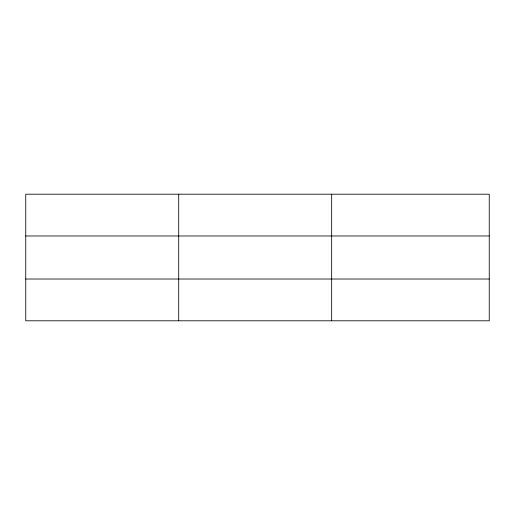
<?xml version="1.0" encoding="UTF-8"?>
<svg xmlns="http://www.w3.org/2000/svg" width="515" height="515" viewBox="0 0 515 515"><rect width="100%" height="100%" fill="white"/><g stroke="black" fill="none" stroke-linecap="round" stroke-linejoin="round"><path stroke-width="0.77" d="M178.705 194.207L178.705 320.793M331.66 194.207L331.66 320.793M489.25 235.979L489.25 194.207L25.75 194.207L25.75 320.793L489.25 320.793L489.25 235.979L25.75 235.979M25.75 279.021L489.25 279.021"/></g></svg>
